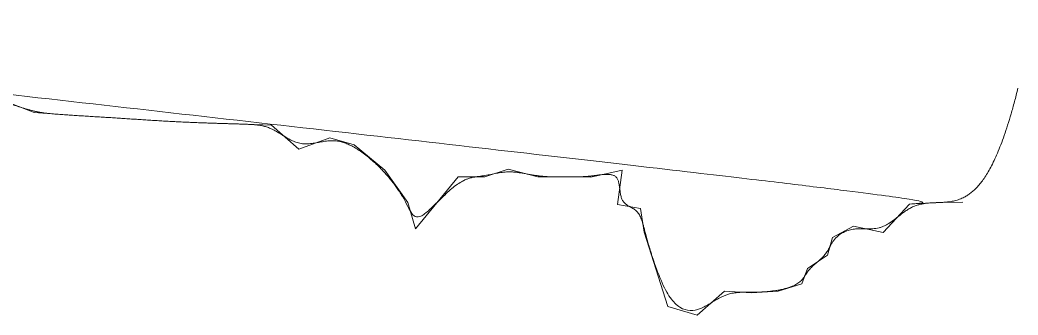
# Model space of a CAD drawing. Extents: x -2 to 147, y -16 to 271.
# Drawn here: x 68.851 to 69.646, y 223.029 to 223.264 of the extents above; entities that cross this region are included whole.
import ezdxf

# ---------------------------------------------------------------- set-up
doc = ezdxf.new("R2010")
doc.units = 0
doc.layers.add('Splines', color=1, linetype='CONTINUOUS', lineweight=15, true_color=0xff0000)
doc.layers.add('SubpixelContours', color=1, linetype='CONTINUOUS', lineweight=15, true_color=0xffffff)

msp = doc.modelspace()

# ---------------------------------------------------------------- linework, layer by layer
at = {"layer": 'Splines'}
msp.add_open_spline([(68.28873, 223.26755), (68.3094, 223.26452), (68.33247, 223.25429), (68.35323, 223.25177), (68.37418, 223.25014), (68.39526, 223.24919), (68.41636, 223.24848), (68.43742, 223.24751), (68.45838, 223.24594), (68.47925, 223.24383), (68.50205, 223.23458), (68.52287, 223.23207), (68.54376, 223.22996), (68.56474, 223.22832), (68.58581, 223.2272), (68.60691, 223.22646), (68.62798, 223.22557), (68.64895, 223.22407), (68.66978, 223.22183), (68.69262, 223.21235), (68.71339, 223.20955), (68.73426, 223.20736), (68.75525, 223.20587), (68.77629, 223.20474), (68.79732, 223.20335), (68.81827, 223.20144), (68.8392, 223.19924), (68.86182, 223.1906), (68.88277, 223.18892), (68.90378, 223.18764), (68.92481, 223.18635), (68.94587, 223.18495), (68.96693, 223.18363), (68.98802, 223.18258), (69.00912, 223.18186), (69.03018, 223.18125), (69.05113, 223.18045), (69.07277, 223.16131), (69.09759, 223.17043), (69.11699, 223.16468), (69.14121, 223.14456), (69.15976, 223.11871), (69.16582, 223.09773), (69.19979, 223.13919), (69.22096, 223.13917), (69.23977, 223.14528), (69.2633, 223.13913), (69.28447, 223.13912), (69.30563, 223.1391), (69.33042, 223.14447), (69.32682, 223.11707), (69.34507, 223.11402), (69.348, 223.09504), (69.36694, 223.03584), (69.39038, 223.02898), (69.41205, 223.04792), (69.43363, 223.04678), (69.45481, 223.04802), (69.47377, 223.05379), (69.47828, 223.06608), (69.49413, 223.07672), (69.49829, 223.09086), (69.51499, 223.1), (69.53851, 223.09487), (69.55954, 223.11755), (69.58066, 223.11878), (69.602, 223.11916)], degree=3, knots=[0, 0.014286, 0.028571, 0.042857, 0.057143, 0.071429, 0.085714, 0.1, 0.114286, 0.128571, 0.142857, 0.157143, 0.171429, 0.185714, 0.2, 0.214286, 0.228571, 0.242857, 0.257143, 0.271429, 0.285714, 0.3, 0.314286, 0.328571, 0.342857, 0.357143, 0.371429, 0.385714, 0.4, 0.414286, 0.428571, 0.442857, 0.457143, 0.471429, 0.485714, 0.5, 0.514286, 0.528571, 0.542857, 0.557143, 0.571429, 0.585714, 0.6, 0.614286, 0.628571, 0.642857, 0.657143, 0.671429, 0.685714, 0.7, 0.714286, 0.728571, 0.742857, 0.757143, 0.771429, 0.785714, 0.8, 0.814286, 0.828571, 0.842857, 0.857143, 0.871429, 0.885714, 0.9, 0.914286, 0.928571, 0.942857, 0.957143, 0.971429, 0.985714, 1], dxfattribs=at)
at = {"layer": 'SubpixelContours'}
for p, q in [((68.8392, 223.19924), (68.86182, 223.1906)), ((68.86182, 223.1906), (68.88277, 223.18892)), ((68.88277, 223.18892), (68.90378, 223.18764)), ((68.90378, 223.18764), (68.92481, 223.18635)), ((68.92481, 223.18635), (68.94587, 223.18495)), ((68.94587, 223.18495), (68.96693, 223.18363)), ((68.96693, 223.18363), (68.98802, 223.18258)), ((68.98802, 223.18258), (69.00912, 223.18186)), ((69.00912, 223.18186), (69.03018, 223.18125)), ((69.03018, 223.18125), (69.05113, 223.18045)), ((69.05113, 223.18045), (69.07277, 223.16131)), ((69.07277, 223.16131), (69.09759, 223.17043)), ((69.09759, 223.17043), (69.11699, 223.16468)), ((69.11699, 223.16468), (69.14121, 223.14456)), ((69.14121, 223.14456), (69.15976, 223.11871)), ((69.16582, 223.09773), (69.19979, 223.13919)), ((69.19979, 223.13919), (69.22096, 223.13917)), ((69.22096, 223.13917), (69.23977, 223.14528)), ((69.23977, 223.14528), (69.2633, 223.13913)), ((69.2633, 223.13913), (69.28447, 223.13912)), ((69.28447, 223.13912), (69.30563, 223.1391)), ((69.30563, 223.1391), (69.33042, 223.14447)), ((69.33042, 223.14447), (69.32682, 223.11707)), ((69.15976, 223.11871), (69.16582, 223.09773)), ((69.32682, 223.11707), (69.34507, 223.11402)), ((69.53851, 223.09487), (69.55954, 223.11755)), ((69.55954, 223.11755), (69.58066, 223.11878)), ((69.58066, 223.11878), (69.602, 223.11916)), ((69.34507, 223.11402), (69.348, 223.09504)), ((69.49829, 223.09086), (69.51499, 223.1)), ((69.51499, 223.1), (69.53851, 223.09487)), ((69.348, 223.09504), (69.36694, 223.03584)), ((69.49413, 223.07672), (69.49829, 223.09086)), ((69.47828, 223.06608), (69.49413, 223.07672)), ((69.47377, 223.05379), (69.47828, 223.06608)), ((69.45481, 223.04802), (69.47377, 223.05379)), ((69.39038, 223.02898), (69.41205, 223.04792)), ((69.41205, 223.04792), (69.43363, 223.04678)), ((69.43363, 223.04678), (69.45481, 223.04802)), ((69.36694, 223.03584), (69.39038, 223.02898))]:
    msp.add_line(p, q, dxfattribs=at)

doc.saveas('drawing.dxf')
